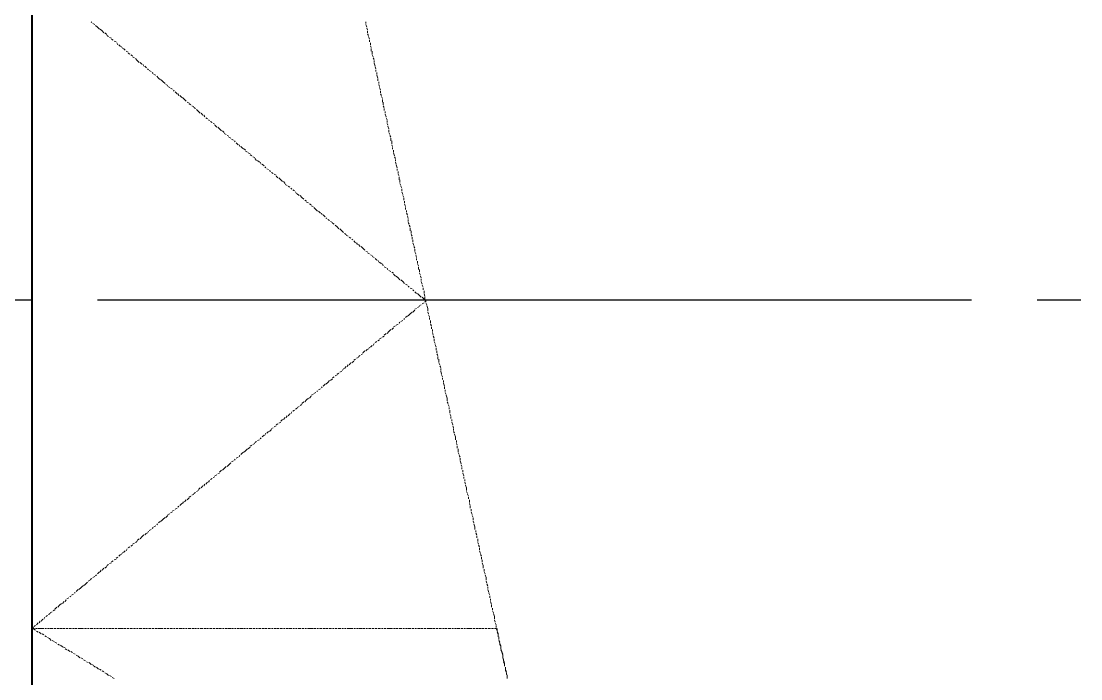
# Model space of a CAD drawing. Extents: x 0 to 604, y 0 to 420.
# Drawn here: x 78.98 to 103.23, y 224.65 to 239.7 of the extents above; entities that cross this region are included whole.
import ezdxf

# ---------------------------------------------------------------- set-up
doc = ezdxf.new("R2010")
doc.units = 0

msp = doc.modelspace()

# ---------------------------------------------------------------- linework, layer by layer
at = {"color": 7, "lineweight": 40}
msp.add_line((79.227, 262.065), (79.227, 174.561), dxfattribs=at)
at = {"lineweight": 25}
for p, q in [((79.227, 245.914), (79.227, 225.912)), ((79.227, 233.32), (78.232, 233.32)), ((100.732, 233.32), (80.73, 233.32)), ((103.23, 233.32), (102.235, 233.32))]:
    msp.add_line(p, q, dxfattribs=at)
at = {"color": 7, "lineweight": 5}
for p, q in [((79.227, 239.649), (79.227, 239.691)), ((79.227, 239.585), (79.227, 239.628)), ((79.227, 239.501), (79.227, 239.564)), ((80.581, 239.691), (80.603, 239.67)), ((80.624, 239.649), (80.666, 239.628)), ((80.687, 239.607), (80.73, 239.564)), ((80.73, 239.564), (80.772, 239.522)), ((86.868, 239.649), (86.868, 239.691)), ((86.889, 239.564), (86.868, 239.628)), ((79.227, 239.437), (79.227, 239.48)), ((79.227, 239.374), (79.227, 239.416)), ((79.227, 239.289), (79.227, 239.353)), ((80.793, 239.522), (80.835, 239.48)), ((80.835, 239.48), (80.878, 239.437)), ((80.899, 239.437), (80.941, 239.395)), ((80.941, 239.374), (80.984, 239.353)), ((81.005, 239.332), (81.047, 239.31)), ((86.91, 239.501), (86.889, 239.543)), ((86.91, 239.437), (86.91, 239.48)), ((86.931, 239.374), (86.91, 239.416)), ((86.953, 239.289), (86.931, 239.353)), ((79.227, 239.226), (79.227, 239.268)), ((79.227, 239.162), (79.227, 239.204)), ((79.227, 239.077), (79.227, 239.141)), ((79.227, 239.014), (79.227, 239.077)), ((81.047, 239.289), (81.089, 239.268)), ((81.111, 239.247), (81.153, 239.226)), ((81.174, 239.204), (81.195, 239.162)), ((81.216, 239.162), (81.259, 239.12)), ((81.28, 239.12), (81.301, 239.077)), ((81.322, 239.077), (81.365, 239.035)), ((86.953, 239.226), (86.953, 239.268)), ((86.974, 239.162), (86.974, 239.204)), ((86.995, 239.099), (86.974, 239.141)), ((86.995, 239.014), (86.995, 239.077)), ((79.227, 238.95), (79.227, 238.993)), ((79.227, 238.887), (79.227, 238.929)), ((79.227, 238.802), (79.227, 238.866)), ((81.386, 239.014), (81.428, 238.993)), ((81.428, 238.972), (81.47, 238.95)), ((81.492, 238.929), (81.534, 238.908)), ((81.534, 238.887), (81.576, 238.866)), ((81.597, 238.845), (81.64, 238.802)), ((87.016, 238.95), (87.016, 239.014)), ((87.037, 238.887), (87.016, 238.929)), ((87.058, 238.823), (87.037, 238.866)), ((79.227, 238.739), (79.227, 238.781)), ((79.227, 238.675), (79.227, 238.718)), ((79.227, 238.591), (79.227, 238.654)), ((81.64, 238.802), (81.682, 238.76)), ((81.703, 238.76), (81.746, 238.718)), ((81.767, 238.718), (81.788, 238.675)), ((81.809, 238.675), (81.851, 238.633)), ((81.873, 238.612), (81.894, 238.591)), ((87.058, 238.76), (87.058, 238.802)), ((87.08, 238.675), (87.058, 238.739)), ((87.101, 238.612), (87.08, 238.654)), ((87.101, 238.548), (87.101, 238.591)), ((79.227, 238.527), (79.227, 238.57)), ((79.227, 238.464), (79.227, 238.506)), ((79.227, 238.379), (79.227, 238.442)), ((79.227, 238.315), (79.227, 238.358)), ((81.915, 238.57), (81.957, 238.548)), ((81.978, 238.527), (82, 238.506)), ((82.021, 238.485), (82.063, 238.464)), ((82.084, 238.442), (82.127, 238.4)), ((82.127, 238.4), (82.169, 238.358)), ((82.19, 238.358), (82.232, 238.315)), ((87.122, 238.485), (87.122, 238.527)), ((87.143, 238.4), (87.122, 238.464)), ((87.143, 238.337), (87.143, 238.379)), ((79.227, 238.252), (79.227, 238.294)), ((79.227, 238.167), (79.227, 238.231)), ((79.227, 238.104), (79.227, 238.167)), ((82.232, 238.315), (82.275, 238.273)), ((82.296, 238.252), (82.338, 238.231)), ((82.338, 238.21), (82.381, 238.188)), ((82.402, 238.167), (82.444, 238.146)), ((82.465, 238.125), (82.486, 238.104)), ((87.164, 238.273), (87.164, 238.315)), ((87.185, 238.21), (87.164, 238.252)), ((87.207, 238.125), (87.185, 238.188)), ((87.207, 238.061), (87.207, 238.104)), ((79.227, 238.04), (79.227, 238.083)), ((79.227, 237.977), (79.227, 238.019)), ((79.227, 237.892), (79.227, 237.956)), ((79.227, 237.829), (79.227, 237.871)), ((82.508, 238.083), (82.55, 238.04)), ((82.571, 238.04), (82.592, 237.998)), ((82.613, 237.998), (82.656, 237.956)), ((82.677, 237.956), (82.719, 237.913)), ((82.719, 237.913), (82.762, 237.871)), ((87.228, 237.998), (87.207, 238.04)), ((87.249, 237.935), (87.228, 237.977)), ((87.249, 237.85), (87.249, 237.913)), ((79.227, 237.765), (79.227, 237.808)), ((79.227, 237.68), (79.227, 237.744)), ((79.227, 237.617), (79.227, 237.659)), ((82.783, 237.85), (82.825, 237.829)), ((82.825, 237.808), (82.867, 237.786)), ((82.889, 237.765), (82.931, 237.744)), ((82.931, 237.723), (82.973, 237.702)), ((82.994, 237.68), (83.037, 237.638)), ((83.037, 237.638), (83.079, 237.596)), ((87.27, 237.786), (87.27, 237.85)), ((87.291, 237.723), (87.27, 237.765)), ((87.291, 237.659), (87.291, 237.702)), ((87.312, 237.596), (87.312, 237.638)), ((79.227, 237.554), (79.227, 237.596)), ((79.227, 237.469), (79.227, 237.532)), ((79.227, 237.405), (79.227, 237.448)), ((79.227, 237.342), (79.227, 237.384)), ((83.1, 237.596), (83.143, 237.554)), ((83.164, 237.554), (83.185, 237.511)), ((83.206, 237.49), (83.248, 237.469)), ((83.27, 237.448), (83.291, 237.427)), ((83.312, 237.405), (83.354, 237.384)), ((87.334, 237.511), (87.312, 237.575)), ((87.355, 237.448), (87.334, 237.49)), ((87.355, 237.384), (87.355, 237.427)), ((79.227, 237.257), (79.227, 237.321)), ((79.227, 237.194), (79.227, 237.257)), ((79.227, 237.13), (79.227, 237.173)), ((83.375, 237.363), (83.418, 237.342)), ((83.418, 237.321), (83.46, 237.278)), ((83.481, 237.278), (83.524, 237.236)), ((83.524, 237.236), (83.566, 237.194)), ((83.587, 237.194), (83.629, 237.151)), ((83.629, 237.13), (83.672, 237.109)), ((87.376, 237.321), (87.355, 237.363)), ((87.397, 237.236), (87.376, 237.299)), ((87.397, 237.173), (87.397, 237.215)), ((87.418, 237.109), (87.397, 237.151)), ((79.227, 237.067), (79.227, 237.109)), ((79.227, 236.982), (79.227, 237.045)), ((79.227, 236.918), (79.227, 236.961)), ((79.227, 236.855), (79.227, 236.897)), ((83.693, 237.088), (83.735, 237.067)), ((83.735, 237.045), (83.778, 237.024)), ((83.799, 237.003), (83.841, 236.982)), ((83.862, 236.961), (83.883, 236.94)), ((83.905, 236.918), (83.947, 236.876)), ((87.439, 237.045), (87.418, 237.088)), ((87.439, 236.961), (87.439, 237.024)), ((87.461, 236.897), (87.461, 236.961)), ((79.227, 236.77), (79.227, 236.834)), ((79.227, 236.707), (79.227, 236.749)), ((79.227, 236.643), (79.227, 236.686)), ((83.968, 236.876), (83.989, 236.834)), ((84.01, 236.834), (84.053, 236.792)), ((84.074, 236.792), (84.116, 236.749)), ((84.116, 236.728), (84.159, 236.707)), ((84.18, 236.686), (84.222, 236.665)), ((87.482, 236.834), (87.461, 236.876)), ((87.482, 236.77), (87.482, 236.813)), ((87.503, 236.707), (87.503, 236.749)), ((87.524, 236.622), (87.503, 236.686)), ((79.227, 236.559), (79.227, 236.622)), ((79.227, 236.495), (79.227, 236.537)), ((79.227, 236.432), (79.227, 236.474)), ((79.227, 236.347), (79.227, 236.411)), ((84.222, 236.643), (84.264, 236.622)), ((84.286, 236.601), (84.328, 236.58)), ((84.328, 236.559), (84.37, 236.516)), ((84.391, 236.516), (84.434, 236.474)), ((84.455, 236.474), (84.476, 236.432)), ((84.497, 236.432), (84.54, 236.389)), ((87.545, 236.559), (87.524, 236.601)), ((87.545, 236.495), (87.545, 236.537)), ((87.566, 236.432), (87.545, 236.474)), ((87.588, 236.347), (87.566, 236.411)), ((79.227, 236.284), (79.227, 236.347)), ((79.227, 236.22), (79.227, 236.262)), ((79.227, 236.156), (79.227, 236.199)), ((84.561, 236.368), (84.582, 236.347)), ((84.603, 236.326), (84.645, 236.305)), ((84.667, 236.284), (84.688, 236.262)), ((84.709, 236.241), (84.751, 236.22)), ((84.772, 236.199), (84.815, 236.178)), ((87.588, 236.284), (87.588, 236.326)), ((87.609, 236.22), (87.609, 236.262)), ((87.63, 236.156), (87.609, 236.199)), ((79.227, 236.072), (79.227, 236.135)), ((79.227, 236.008), (79.227, 236.051)), ((79.227, 235.945), (79.227, 235.987)), ((79.227, 235.86), (79.227, 235.924)), ((84.815, 236.156), (84.857, 236.114)), ((84.878, 236.114), (84.921, 236.072)), ((84.921, 236.072), (84.963, 236.03)), ((84.984, 236.03), (85.026, 235.987)), ((85.026, 235.966), (85.069, 235.945)), ((85.09, 235.924), (85.132, 235.902)), ((87.63, 236.072), (87.63, 236.135)), ((87.651, 236.008), (87.651, 236.072)), ((87.672, 235.945), (87.651, 235.987)), ((87.693, 235.881), (87.672, 235.924)), ((79.227, 235.797), (79.227, 235.839)), ((79.227, 235.733), (79.227, 235.775)), ((79.227, 235.649), (79.227, 235.712)), ((85.153, 235.881), (85.175, 235.86)), ((85.196, 235.839), (85.238, 235.818)), ((85.259, 235.797), (85.28, 235.754)), ((85.302, 235.754), (85.344, 235.712)), ((85.365, 235.712), (85.407, 235.67)), ((87.693, 235.818), (87.693, 235.86)), ((87.715, 235.733), (87.693, 235.797)), ((87.736, 235.67), (87.715, 235.712)), ((79.227, 235.585), (79.227, 235.627)), ((79.227, 235.522), (79.227, 235.564)), ((79.227, 235.437), (79.227, 235.5)), ((79.227, 235.373), (79.227, 235.437)), ((85.407, 235.67), (85.45, 235.627)), ((85.471, 235.606), (85.513, 235.585)), ((85.513, 235.564), (85.556, 235.543)), ((85.577, 235.522), (85.619, 235.5)), ((85.619, 235.479), (85.661, 235.458)), ((85.683, 235.437), (85.725, 235.394)), ((87.736, 235.606), (87.736, 235.649)), ((87.757, 235.543), (87.757, 235.585)), ((87.778, 235.458), (87.757, 235.522)), ((87.778, 235.394), (87.778, 235.437)), ((79.227, 235.31), (79.227, 235.352)), ((79.227, 235.246), (79.227, 235.289)), ((79.227, 235.162), (79.227, 235.225)), ((85.725, 235.394), (85.767, 235.352)), ((85.788, 235.352), (85.831, 235.31)), ((85.852, 235.31), (85.873, 235.268)), ((85.894, 235.268), (85.937, 235.225)), ((85.958, 235.204), (85.979, 235.183)), ((87.799, 235.331), (87.799, 235.373)), ((87.82, 235.268), (87.799, 235.31)), ((87.842, 235.183), (87.82, 235.246)), ((79.227, 235.098), (79.227, 235.141)), ((79.227, 235.035), (79.227, 235.077)), ((79.227, 234.95), (79.227, 235.013)), ((86, 235.162), (86.042, 235.141)), ((86.064, 235.119), (86.106, 235.098)), ((86.106, 235.077), (86.148, 235.056)), ((86.169, 235.035), (86.212, 234.992)), ((86.212, 234.992), (86.254, 234.95)), ((86.275, 234.95), (86.318, 234.908)), ((87.842, 235.119), (87.842, 235.162)), ((87.863, 235.056), (87.842, 235.098)), ((87.884, 234.992), (87.863, 235.035)), ((87.884, 234.908), (87.884, 234.971)), ((79.227, 234.887), (79.227, 234.929)), ((79.227, 234.823), (79.227, 234.865)), ((79.227, 234.738), (79.227, 234.802)), ((79.227, 234.675), (79.227, 234.717)), ((86.318, 234.908), (86.36, 234.865)), ((86.381, 234.844), (86.423, 234.823)), ((86.423, 234.802), (86.466, 234.781)), ((86.487, 234.759), (86.529, 234.738)), ((86.55, 234.717), (86.572, 234.696)), ((87.905, 234.844), (87.905, 234.908)), ((87.926, 234.781), (87.905, 234.823)), ((87.926, 234.717), (87.926, 234.759)), ((79.227, 234.611), (79.227, 234.654)), ((79.227, 234.527), (79.227, 234.59)), ((79.227, 234.463), (79.227, 234.527)), ((86.593, 234.675), (86.635, 234.632)), ((86.656, 234.632), (86.677, 234.59)), ((86.699, 234.59), (86.741, 234.548)), ((86.762, 234.548), (86.804, 234.506)), ((86.804, 234.506), (86.847, 234.463)), ((87.947, 234.654), (87.947, 234.696)), ((87.969, 234.569), (87.947, 234.632)), ((87.99, 234.506), (87.969, 234.548)), ((87.99, 234.442), (87.99, 234.484)), ((79.227, 234.4), (79.227, 234.442)), ((79.227, 234.336), (79.227, 234.379)), ((79.227, 234.251), (79.227, 234.315)), ((79.227, 234.188), (79.227, 234.23)), ((86.868, 234.442), (86.91, 234.421)), ((86.91, 234.4), (86.953, 234.379)), ((86.974, 234.357), (87.016, 234.336)), ((87.016, 234.315), (87.058, 234.294)), ((87.08, 234.273), (87.122, 234.23)), ((87.143, 234.23), (87.164, 234.188)), ((88.011, 234.379), (87.99, 234.421)), ((88.032, 234.294), (88.011, 234.357)), ((88.032, 234.23), (88.032, 234.273)), ((79.227, 234.125), (79.227, 234.167)), ((79.227, 234.04), (79.227, 234.103)), ((79.227, 233.976), (79.227, 234.019)), ((87.185, 234.188), (87.228, 234.146)), ((87.249, 234.146), (87.27, 234.103)), ((87.291, 234.082), (87.334, 234.061)), ((87.355, 234.04), (87.376, 234.019)), ((87.397, 233.998), (87.439, 233.976)), ((88.053, 234.167), (88.053, 234.209)), ((88.074, 234.103), (88.053, 234.146)), ((88.074, 234.019), (88.074, 234.082)), ((88.096, 233.955), (88.096, 234.019)), ((79.227, 233.913), (79.227, 233.955)), ((79.227, 233.828), (79.227, 233.892)), ((79.227, 233.765), (79.227, 233.807)), ((79.227, 233.701), (79.227, 233.744)), ((87.461, 233.955), (87.503, 233.934)), ((87.503, 233.913), (87.545, 233.87)), ((87.566, 233.87), (87.609, 233.828)), ((87.609, 233.828), (87.651, 233.786)), ((87.672, 233.786), (87.715, 233.744)), ((87.715, 233.744), (87.757, 233.701)), ((88.117, 233.892), (88.096, 233.934)), ((88.138, 233.828), (88.117, 233.87)), ((88.138, 233.765), (88.138, 233.807)), ((88.159, 233.68), (88.138, 233.744)), ((79.227, 233.617), (79.227, 233.68)), ((79.227, 233.553), (79.227, 233.617)), ((79.227, 233.489), (79.227, 233.532)), ((87.778, 233.68), (87.82, 233.659)), ((87.842, 233.638), (87.863, 233.617)), ((87.884, 233.595), (87.926, 233.574)), ((87.947, 233.553), (87.969, 233.532)), ((87.99, 233.511), (88.032, 233.468)), ((88.18, 233.617), (88.159, 233.659)), ((88.18, 233.553), (88.18, 233.595)), ((88.201, 233.489), (88.201, 233.532)), ((79.227, 233.426), (79.227, 233.468)), ((79.227, 233.341), (79.227, 233.405)), ((79.227, 233.278), (79.227, 233.32)), ((79.227, 233.214), (79.227, 233.257)), ((88.053, 233.468), (88.096, 233.426)), ((88.096, 233.426), (88.138, 233.384)), ((88.159, 233.384), (88.201, 233.341)), ((88.201, 233.257), (88.159, 233.236)), ((88.223, 233.405), (88.201, 233.468)), ((88.201, 233.32), (88.244, 233.299)), ((88.223, 233.341), (88.223, 233.384)), ((88.244, 233.299), (88.223, 233.278)), ((88.244, 233.278), (88.244, 233.32)), ((88.265, 233.214), (88.244, 233.257)), ((79.227, 233.13), (79.227, 233.193)), ((79.227, 233.066), (79.227, 233.108)), ((79.227, 233.003), (79.227, 233.045)), ((87.926, 233.045), (87.884, 233.003)), ((87.99, 233.087), (87.947, 233.045)), ((88.032, 233.13), (87.99, 233.108)), ((88.096, 233.172), (88.053, 233.151)), ((88.138, 233.214), (88.096, 233.193)), ((88.286, 233.13), (88.265, 233.193)), ((88.286, 233.066), (88.286, 233.13)), ((88.307, 233.003), (88.286, 233.045)), ((79.227, 232.918), (79.227, 232.982)), ((79.227, 232.855), (79.227, 232.897)), ((79.227, 232.791), (79.227, 232.833)), ((79.227, 232.727), (79.227, 232.77)), ((87.609, 232.77), (87.566, 232.749)), ((87.651, 232.812), (87.63, 232.791)), ((87.715, 232.855), (87.672, 232.833)), ((87.757, 232.897), (87.736, 232.876)), ((87.82, 232.96), (87.778, 232.918)), ((87.884, 233.003), (87.842, 232.96)), ((88.328, 232.939), (88.307, 232.982)), ((88.328, 232.876), (88.328, 232.918)), ((88.35, 232.791), (88.35, 232.855)), ((88.371, 232.727), (88.35, 232.77)), ((79.227, 232.643), (79.227, 232.706)), ((79.227, 232.579), (79.227, 232.622)), ((79.227, 232.516), (79.227, 232.558)), ((87.334, 232.558), (87.291, 232.516)), ((87.397, 232.601), (87.355, 232.558)), ((87.439, 232.643), (87.397, 232.601)), ((87.503, 232.685), (87.461, 232.643)), ((87.545, 232.727), (87.503, 232.706)), ((88.371, 232.664), (88.371, 232.706)), ((88.392, 232.601), (88.392, 232.643)), ((88.413, 232.516), (88.392, 232.579)), ((79.227, 232.431), (79.227, 232.495)), ((79.227, 232.368), (79.227, 232.41)), ((79.227, 232.304), (79.227, 232.346)), ((79.227, 232.22), (79.227, 232.283)), ((87.016, 232.283), (86.974, 232.241)), ((87.058, 232.325), (87.037, 232.283)), ((87.122, 232.368), (87.08, 232.346)), ((87.185, 232.41), (87.143, 232.389)), ((87.228, 232.452), (87.185, 232.431)), ((87.291, 232.495), (87.249, 232.474)), ((88.434, 232.452), (88.413, 232.495)), ((88.434, 232.389), (88.434, 232.431)), ((88.455, 232.325), (88.434, 232.368)), ((88.477, 232.241), (88.455, 232.304)), ((79.227, 232.156), (79.227, 232.198)), ((79.227, 232.093), (79.227, 232.135)), ((79.227, 232.008), (79.227, 232.071)), ((86.741, 232.05), (86.699, 232.029)), ((86.804, 232.093), (86.762, 232.071)), ((86.847, 232.156), (86.804, 232.114)), ((86.91, 232.198), (86.868, 232.156)), ((86.953, 232.241), (86.931, 232.198)), ((88.477, 232.177), (88.477, 232.22)), ((88.498, 232.114), (88.498, 232.156)), ((88.519, 232.05), (88.498, 232.093)), ((79.227, 231.944), (79.227, 231.987)), ((79.227, 231.881), (79.227, 231.923)), ((79.227, 231.817), (79.227, 231.86)), ((79.227, 231.733), (79.227, 231.796)), ((86.423, 231.796), (86.381, 231.754)), ((86.466, 231.839), (86.445, 231.796)), ((86.529, 231.881), (86.487, 231.839)), ((86.593, 231.923), (86.55, 231.881)), ((86.635, 231.965), (86.593, 231.944)), ((86.699, 232.008), (86.656, 231.987)), ((88.519, 231.965), (88.519, 232.029)), ((88.54, 231.902), (88.54, 231.965)), ((88.561, 231.839), (88.54, 231.881)), ((88.582, 231.775), (88.561, 231.817)), ((79.227, 231.669), (79.227, 231.711)), ((79.227, 231.606), (79.227, 231.648)), ((79.227, 231.521), (79.227, 231.584)), ((86.148, 231.563), (86.106, 231.542)), ((86.212, 231.606), (86.169, 231.584)), ((86.254, 231.648), (86.212, 231.627)), ((86.318, 231.69), (86.275, 231.669)), ((86.36, 231.754), (86.339, 231.711)), ((88.582, 231.711), (88.582, 231.754)), ((88.604, 231.627), (88.582, 231.69)), ((88.625, 231.563), (88.604, 231.606)), ((79.227, 231.458), (79.227, 231.5)), ((79.227, 231.394), (79.227, 231.436)), ((79.227, 231.309), (79.227, 231.373)), ((85.873, 231.331), (85.852, 231.309)), ((85.937, 231.394), (85.894, 231.352)), ((86, 231.436), (85.958, 231.394)), ((86.042, 231.479), (86, 231.436)), ((86.106, 231.521), (86.064, 231.479)), ((88.625, 231.5), (88.625, 231.542)), ((88.646, 231.436), (88.646, 231.479)), ((88.667, 231.352), (88.646, 231.415)), ((88.667, 231.288), (88.667, 231.331)), ((79.227, 231.246), (79.227, 231.288)), ((79.227, 231.182), (79.227, 231.225)), ((79.227, 231.098), (79.227, 231.161)), ((79.227, 231.034), (79.227, 231.077)), ((85.556, 231.077), (85.513, 231.034)), ((85.619, 231.119), (85.577, 231.077)), ((85.661, 231.161), (85.619, 231.14)), ((85.725, 231.203), (85.683, 231.182)), ((85.767, 231.246), (85.746, 231.225)), ((85.831, 231.288), (85.788, 231.267)), ((88.688, 231.225), (88.688, 231.267)), ((88.709, 231.161), (88.688, 231.203)), ((88.731, 231.077), (88.709, 231.14)), ((88.731, 231.013), (88.731, 231.077)), ((79.227, 230.971), (79.227, 231.013)), ((79.227, 230.907), (79.227, 230.95)), ((79.227, 230.822), (79.227, 230.886)), ((85.302, 230.844), (85.259, 230.822)), ((85.344, 230.886), (85.302, 230.865)), ((85.407, 230.928), (85.365, 230.907)), ((85.45, 230.992), (85.407, 230.95)), ((85.513, 231.034), (85.471, 230.992)), ((88.752, 230.95), (88.731, 230.992)), ((88.773, 230.886), (88.752, 230.928)), ((88.773, 230.822), (88.773, 230.865)), ((79.227, 230.759), (79.227, 230.801)), ((79.227, 230.696), (79.227, 230.738)), ((79.227, 230.611), (79.227, 230.674)), ((79.227, 230.547), (79.227, 230.59)), ((84.963, 230.59), (84.921, 230.547)), ((85.026, 230.632), (84.984, 230.59)), ((85.069, 230.674), (85.048, 230.632)), ((85.132, 230.717), (85.09, 230.674)), ((85.175, 230.759), (85.153, 230.717)), ((85.238, 230.801), (85.196, 230.78)), ((88.794, 230.738), (88.794, 230.801)), ((88.815, 230.674), (88.794, 230.717)), ((88.815, 230.611), (88.815, 230.653)), ((88.836, 230.547), (88.836, 230.59)), ((79.227, 230.484), (79.227, 230.526)), ((79.227, 230.399), (79.227, 230.463)), ((79.227, 230.336), (79.227, 230.378)), ((84.709, 230.357), (84.667, 230.315)), ((84.751, 230.399), (84.709, 230.378)), ((84.815, 230.441), (84.772, 230.42)), ((84.857, 230.484), (84.815, 230.463)), ((84.921, 230.526), (84.878, 230.505)), ((88.858, 230.463), (88.836, 230.526)), ((88.879, 230.399), (88.858, 230.441)), ((88.879, 230.336), (88.879, 230.378)), ((79.227, 230.272), (79.227, 230.315)), ((79.227, 230.188), (79.227, 230.251)), ((79.227, 230.124), (79.227, 230.166)), ((79.227, 230.06), (79.227, 230.103)), ((84.434, 230.124), (84.391, 230.103)), ((84.476, 230.166), (84.455, 230.145)), ((84.54, 230.23), (84.497, 230.188)), ((84.582, 230.272), (84.561, 230.23)), ((84.645, 230.315), (84.603, 230.272)), ((88.9, 230.272), (88.879, 230.315)), ((88.921, 230.188), (88.9, 230.251)), ((88.921, 230.124), (88.921, 230.188)), ((88.942, 230.06), (88.942, 230.103)), ((79.227, 229.997), (79.227, 230.039)), ((79.227, 229.912), (79.227, 229.976)), ((79.227, 229.849), (79.227, 229.891)), ((84.116, 229.87), (84.074, 229.828)), ((84.159, 229.912), (84.116, 229.87)), ((84.222, 229.955), (84.18, 229.912)), ((84.264, 229.997), (84.222, 229.976)), ((84.328, 230.039), (84.286, 230.018)), ((84.37, 230.082), (84.328, 230.06)), ((88.963, 229.997), (88.942, 230.039)), ((88.963, 229.934), (88.963, 229.976)), ((88.985, 229.849), (88.985, 229.912)), ((79.227, 229.785), (79.227, 229.828)), ((79.227, 229.701), (79.227, 229.764)), ((79.227, 229.637), (79.227, 229.679)), ((79.227, 229.574), (79.227, 229.616)), ((83.841, 229.637), (83.799, 229.616)), ((83.883, 229.679), (83.862, 229.658)), ((83.947, 229.722), (83.905, 229.701)), ((83.989, 229.764), (83.968, 229.743)), ((84.053, 229.828), (84.01, 229.785)), ((89.006, 229.785), (88.985, 229.828)), ((89.027, 229.722), (89.006, 229.764)), ((89.027, 229.658), (89.027, 229.701)), ((89.048, 229.574), (89.027, 229.637)), ((79.227, 229.489), (79.227, 229.553)), ((79.227, 229.425), (79.227, 229.468)), ((79.227, 229.362), (79.227, 229.404)), ((83.566, 229.425), (83.524, 229.383)), ((83.629, 229.468), (83.587, 229.425)), ((83.672, 229.51), (83.629, 229.468)), ((83.735, 229.553), (83.693, 229.51)), ((83.778, 229.595), (83.735, 229.553)), ((89.069, 229.51), (89.048, 229.553)), ((89.069, 229.447), (89.069, 229.489)), ((89.09, 229.383), (89.09, 229.425)), ((79.227, 229.277), (79.227, 229.341)), ((79.227, 229.214), (79.227, 229.256)), ((79.227, 229.15), (79.227, 229.193)), ((79.227, 229.087), (79.227, 229.129)), ((83.248, 229.15), (83.206, 229.108)), ((83.291, 229.193), (83.27, 229.15)), ((83.354, 229.235), (83.312, 229.214)), ((83.418, 229.277), (83.375, 229.256)), ((83.46, 229.32), (83.418, 229.298)), ((83.524, 229.362), (83.481, 229.341)), ((89.112, 229.298), (89.09, 229.362)), ((89.112, 229.235), (89.112, 229.277)), ((89.133, 229.172), (89.133, 229.214)), ((89.154, 229.108), (89.133, 229.15)), ((79.227, 229.002), (79.227, 229.066)), ((79.227, 228.939), (79.227, 228.981)), ((79.227, 228.875), (79.227, 228.917)), ((82.973, 228.917), (82.931, 228.896)), ((83.037, 228.96), (82.994, 228.939)), ((83.079, 229.023), (83.037, 228.981)), ((83.143, 229.066), (83.1, 229.023)), ((83.185, 229.108), (83.164, 229.066)), ((89.175, 229.023), (89.154, 229.087)), ((89.175, 228.96), (89.175, 229.023)), ((89.196, 228.896), (89.175, 228.939)), ((79.227, 228.791), (79.227, 228.854)), ((79.227, 228.727), (79.227, 228.769)), ((79.227, 228.663), (79.227, 228.706)), ((82.656, 228.663), (82.613, 228.621)), ((82.698, 228.706), (82.677, 228.663)), ((82.762, 228.748), (82.719, 228.706)), ((82.825, 228.791), (82.783, 228.748)), ((82.867, 228.833), (82.825, 228.812)), ((82.931, 228.875), (82.889, 228.854)), ((89.217, 228.833), (89.196, 228.875)), ((89.217, 228.769), (89.217, 228.812)), ((89.239, 228.685), (89.239, 228.748)), ((89.26, 228.621), (89.239, 228.663)), ((79.227, 228.579), (79.227, 228.642)), ((79.227, 228.515), (79.227, 228.558)), ((79.227, 228.452), (79.227, 228.494)), ((79.227, 228.367), (79.227, 228.431)), ((82.381, 228.431), (82.338, 228.41)), ((82.444, 228.473), (82.402, 228.452)), ((82.486, 228.515), (82.444, 228.494)), ((82.55, 228.558), (82.508, 228.536)), ((82.592, 228.6), (82.571, 228.579)), ((89.26, 228.558), (89.26, 228.6)), ((89.281, 228.494), (89.281, 228.536)), ((89.302, 228.41), (89.281, 228.473)), ((79.227, 228.304), (79.227, 228.346)), ((79.227, 228.24), (79.227, 228.282)), ((79.227, 228.177), (79.227, 228.219)), ((82.105, 228.198), (82.084, 228.177)), ((82.169, 228.261), (82.127, 228.219)), ((82.232, 228.304), (82.19, 228.261)), ((82.275, 228.346), (82.232, 228.304)), ((82.338, 228.388), (82.296, 228.346)), ((89.323, 228.346), (89.302, 228.388)), ((89.323, 228.282), (89.323, 228.325)), ((89.344, 228.219), (89.323, 228.261)), ((89.366, 228.134), (89.344, 228.198)), ((79.227, 228.092), (79.227, 228.155)), ((79.227, 228.029), (79.227, 228.071)), ((79.227, 227.965), (79.227, 228.007)), ((79.227, 227.88), (79.227, 227.944)), ((81.788, 227.944), (81.746, 227.901)), ((81.851, 227.986), (81.809, 227.944)), ((81.894, 228.029), (81.873, 227.986)), ((81.957, 228.071), (81.915, 228.05)), ((82, 228.113), (81.978, 228.092)), ((82.063, 228.155), (82.021, 228.134)), ((89.366, 228.071), (89.366, 228.134)), ((89.387, 228.007), (89.387, 228.05)), ((89.408, 227.944), (89.387, 227.986)), ((89.408, 227.88), (89.408, 227.923)), ((79.227, 227.817), (79.227, 227.859)), ((79.227, 227.753), (79.227, 227.796)), ((79.227, 227.669), (79.227, 227.732)), ((81.534, 227.711), (81.492, 227.69)), ((81.576, 227.753), (81.534, 227.732)), ((81.64, 227.796), (81.597, 227.774)), ((81.682, 227.859), (81.64, 227.817)), ((81.746, 227.901), (81.703, 227.859)), ((89.429, 227.796), (89.429, 227.859)), ((89.45, 227.732), (89.429, 227.774)), ((89.471, 227.669), (89.45, 227.711)), ((79.227, 227.605), (79.227, 227.648)), ((79.227, 227.542), (79.227, 227.584)), ((79.227, 227.457), (79.227, 227.52)), ((79.227, 227.393), (79.227, 227.436)), ((81.195, 227.436), (81.153, 227.415)), ((81.259, 227.499), (81.216, 227.457)), ((81.301, 227.542), (81.28, 227.499)), ((81.365, 227.584), (81.322, 227.542)), ((81.407, 227.626), (81.386, 227.584)), ((81.47, 227.669), (81.428, 227.648)), ((89.471, 227.605), (89.471, 227.648)), ((89.493, 227.52), (89.471, 227.584)), ((89.514, 227.457), (89.493, 227.499)), ((89.514, 227.393), (89.514, 227.436)), ((79.227, 227.33), (79.227, 227.372)), ((79.227, 227.267), (79.227, 227.309)), ((79.227, 227.182), (79.227, 227.245)), ((80.941, 227.224), (80.899, 227.182)), ((80.984, 227.267), (80.941, 227.245)), ((81.047, 227.309), (81.005, 227.288)), ((81.089, 227.351), (81.047, 227.33)), ((81.153, 227.393), (81.111, 227.372)), ((89.535, 227.33), (89.535, 227.372)), ((89.556, 227.245), (89.535, 227.309)), ((89.556, 227.182), (89.556, 227.245)), ((79.227, 227.118), (79.227, 227.161)), ((79.227, 227.055), (79.227, 227.097)), ((79.227, 226.97), (79.227, 227.034)), ((79.227, 226.907), (79.227, 226.949)), ((80.603, 226.949), (80.56, 226.928)), ((80.666, 226.991), (80.624, 226.97)), ((80.708, 227.034), (80.687, 227.012)), ((80.772, 227.097), (80.73, 227.055)), ((80.814, 227.139), (80.793, 227.097)), ((80.878, 227.182), (80.835, 227.139)), ((89.577, 227.118), (89.577, 227.161)), ((89.598, 227.055), (89.577, 227.097)), ((89.62, 226.97), (89.598, 227.034)), ((89.62, 226.907), (89.62, 226.97)), ((79.227, 226.843), (79.227, 226.886)), ((79.227, 226.758), (79.227, 226.822)), ((79.227, 226.695), (79.227, 226.737)), ((80.349, 226.737), (80.306, 226.695)), ((80.391, 226.78), (80.349, 226.737)), ((80.454, 226.822), (80.412, 226.78)), ((80.497, 226.864), (80.454, 226.822)), ((80.56, 226.907), (80.518, 226.886)), ((89.641, 226.843), (89.62, 226.886)), ((89.662, 226.78), (89.641, 226.822)), ((89.662, 226.716), (89.662, 226.758)), ((79.227, 226.631), (79.227, 226.674)), ((79.227, 226.547), (79.227, 226.61)), ((79.227, 226.483), (79.227, 226.547)), ((79.227, 226.42), (79.227, 226.462)), ((80.01, 226.462), (79.989, 226.42)), ((80.073, 226.505), (80.031, 226.483)), ((80.116, 226.547), (80.095, 226.526)), ((80.179, 226.589), (80.137, 226.568)), ((80.222, 226.631), (80.2, 226.61)), ((80.285, 226.695), (80.243, 226.653)), ((89.683, 226.631), (89.662, 226.695)), ((89.704, 226.568), (89.683, 226.61)), ((89.704, 226.505), (89.704, 226.547)), ((89.725, 226.441), (89.725, 226.483)), ((79.227, 226.356), (79.227, 226.399)), ((79.227, 226.272), (79.227, 226.335)), ((79.227, 226.208), (79.227, 226.25)), ((79.756, 226.229), (79.714, 226.208)), ((79.798, 226.293), (79.756, 226.25)), ((79.862, 226.335), (79.819, 226.293)), ((79.904, 226.377), (79.862, 226.335)), ((79.968, 226.42), (79.925, 226.377)), ((89.747, 226.356), (89.725, 226.42)), ((89.747, 226.293), (89.747, 226.335)), ((89.768, 226.229), (89.768, 226.272)), ((79.227, 226.145), (79.227, 226.187)), ((79.227, 226.06), (79.227, 226.124)), ((79.227, 225.996), (79.227, 226.039)), ((79.481, 226.018), (79.438, 225.975)), ((79.523, 226.06), (79.502, 226.018)), ((79.587, 226.102), (79.544, 226.081)), ((79.65, 226.145), (79.608, 226.124)), ((79.692, 226.187), (79.65, 226.166)), ((89.789, 226.166), (89.768, 226.208)), ((89.81, 226.081), (89.789, 226.145)), ((89.81, 226.018), (89.81, 226.081)), ((89.831, 225.954), (89.81, 225.996)), ((79.227, 225.933), (79.227, 225.975)), ((79.227, 225.848), (79.227, 225.912)), ((79.269, 225.827), (79.227, 225.806)), ((79.227, 225.785), (79.227, 225.827)), ((79.227, 225.806), (79.29, 225.806)), ((79.227, 225.806), (79.269, 225.785)), ((79.227, 225.721), (79.227, 225.764)), ((79.311, 225.869), (79.269, 225.848)), ((79.269, 225.785), (79.311, 225.764)), ((79.311, 225.806), (79.354, 225.806)), ((79.375, 225.933), (79.333, 225.891)), ((79.333, 225.743), (79.375, 225.721)), ((79.375, 225.806), (79.438, 225.806)), ((79.417, 225.975), (79.396, 225.933)), ((79.438, 225.806), (79.502, 225.806)), ((79.523, 225.806), (79.565, 225.806)), ((79.587, 225.806), (79.629, 225.806)), ((79.65, 225.806), (79.714, 225.806)), ((79.735, 225.806), (79.777, 225.806)), ((79.798, 225.806), (79.841, 225.806)), ((79.862, 225.806), (79.925, 225.806)), ((79.947, 225.806), (79.989, 225.806)), ((80.01, 225.806), (80.052, 225.806)), ((80.073, 225.806), (80.137, 225.806)), ((80.158, 225.806), (80.2, 225.806)), ((80.222, 225.806), (80.264, 225.806)), ((80.285, 225.806), (80.349, 225.806)), ((80.349, 225.806), (80.412, 225.806)), ((80.433, 225.806), (80.476, 225.806)), ((80.497, 225.806), (80.539, 225.806)), ((80.56, 225.806), (80.624, 225.806)), ((80.645, 225.806), (80.687, 225.806)), ((80.708, 225.806), (80.751, 225.806)), ((80.772, 225.806), (80.835, 225.806)), ((80.857, 225.806), (80.899, 225.806)), ((80.92, 225.806), (80.962, 225.806)), ((80.984, 225.806), (81.047, 225.806)), ((81.068, 225.806), (81.111, 225.806)), ((81.132, 225.806), (81.174, 225.806)), ((81.195, 225.806), (81.259, 225.806)), ((81.259, 225.806), (81.322, 225.806)), ((81.343, 225.806), (81.386, 225.806)), ((81.407, 225.806), (81.449, 225.806)), ((81.47, 225.806), (81.534, 225.806)), ((81.555, 225.806), (81.597, 225.806)), ((81.619, 225.806), (81.661, 225.806)), ((81.682, 225.806), (81.746, 225.806)), ((81.767, 225.806), (81.809, 225.806)), ((81.83, 225.806), (81.873, 225.806)), ((81.894, 225.806), (81.957, 225.806)), ((81.978, 225.806), (82.021, 225.806)), ((82.042, 225.806), (82.084, 225.806)), ((82.105, 225.806), (82.169, 225.806)), ((82.169, 225.806), (82.232, 225.806)), ((82.254, 225.806), (82.296, 225.806)), ((82.317, 225.806), (82.359, 225.806)), ((82.381, 225.806), (82.444, 225.806)), ((82.465, 225.806), (82.508, 225.806)), ((82.529, 225.806), (82.571, 225.806)), ((82.592, 225.806), (82.656, 225.806)), ((82.677, 225.806), (82.719, 225.806)), ((82.74, 225.806), (82.783, 225.806)), ((82.804, 225.806), (82.867, 225.806)), ((82.889, 225.806), (82.931, 225.806)), ((82.952, 225.806), (82.994, 225.806)), ((83.016, 225.806), (83.058, 225.806)), ((83.079, 225.806), (83.143, 225.806)), ((83.164, 225.806), (83.206, 225.806)), ((83.227, 225.806), (83.27, 225.806)), ((83.291, 225.806), (83.354, 225.806)), ((83.375, 225.806), (83.418, 225.806)), ((83.439, 225.806), (83.481, 225.806)), ((83.502, 225.806), (83.566, 225.806)), ((83.587, 225.806), (83.629, 225.806)), ((83.651, 225.806), (83.693, 225.806)), ((83.714, 225.806), (83.778, 225.806)), ((83.799, 225.806), (83.841, 225.806)), ((83.862, 225.806), (83.905, 225.806)), ((83.926, 225.806), (83.968, 225.806)), ((83.989, 225.806), (84.053, 225.806)), ((84.074, 225.806), (84.116, 225.806)), ((84.137, 225.806), (84.18, 225.806)), ((84.201, 225.806), (84.264, 225.806)), ((84.286, 225.806), (84.328, 225.806)), ((84.349, 225.806), (84.391, 225.806)), ((84.413, 225.806), (84.476, 225.806)), ((84.497, 225.806), (84.54, 225.806)), ((84.561, 225.806), (84.603, 225.806)), ((84.624, 225.806), (84.688, 225.806)), ((84.709, 225.806), (84.751, 225.806)), ((84.772, 225.806), (84.815, 225.806)), ((84.836, 225.806), (84.878, 225.806)), ((84.899, 225.806), (84.963, 225.806)), ((84.984, 225.806), (85.026, 225.806)), ((85.048, 225.806), (85.09, 225.806)), ((85.111, 225.806), (85.175, 225.806)), ((85.196, 225.806), (85.238, 225.806)), ((85.259, 225.806), (85.302, 225.806)), ((85.323, 225.806), (85.386, 225.806)), ((85.407, 225.806), (85.45, 225.806)), ((85.471, 225.806), (85.513, 225.806)), ((85.534, 225.806), (85.598, 225.806)), ((85.598, 225.806), (85.661, 225.806)), ((85.683, 225.806), (85.725, 225.806)), ((85.746, 225.806), (85.788, 225.806)), ((85.81, 225.806), (85.873, 225.806)), ((85.894, 225.806), (85.937, 225.806)), ((85.958, 225.806), (86, 225.806)), ((86.021, 225.806), (86.085, 225.806)), ((86.106, 225.806), (86.148, 225.806)), ((86.169, 225.806), (86.212, 225.806)), ((86.233, 225.806), (86.296, 225.806)), ((86.318, 225.806), (86.36, 225.806)), ((86.381, 225.806), (86.423, 225.806)), ((86.445, 225.806), (86.508, 225.806)), ((86.508, 225.806), (86.572, 225.806)), ((86.593, 225.806), (86.635, 225.806)), ((86.656, 225.806), (86.699, 225.806)), ((86.72, 225.806), (86.783, 225.806)), ((86.804, 225.806), (86.847, 225.806)), ((86.868, 225.806), (86.91, 225.806)), ((86.931, 225.806), (86.995, 225.806)), ((87.016, 225.806), (87.058, 225.806)), ((87.08, 225.806), (87.122, 225.806)), ((87.143, 225.806), (87.207, 225.806)), ((87.228, 225.806), (87.27, 225.806)), ((87.291, 225.806), (87.334, 225.806)), ((87.355, 225.806), (87.418, 225.806)), ((87.418, 225.806), (87.482, 225.806)), ((87.503, 225.806), (87.545, 225.806)), ((87.566, 225.806), (87.609, 225.806)), ((87.63, 225.806), (87.693, 225.806)), ((87.715, 225.806), (87.757, 225.806)), ((87.778, 225.806), (87.82, 225.806)), ((87.842, 225.806), (87.905, 225.806)), ((87.926, 225.806), (87.969, 225.806)), ((87.99, 225.806), (88.032, 225.806)), ((88.053, 225.806), (88.117, 225.806)), ((88.138, 225.806), (88.18, 225.806)), ((88.201, 225.806), (88.244, 225.806)), ((88.265, 225.806), (88.328, 225.806)), ((88.328, 225.806), (88.392, 225.806)), ((88.413, 225.806), (88.455, 225.806)), ((88.477, 225.806), (88.519, 225.806)), ((88.54, 225.806), (88.604, 225.806)), ((88.625, 225.806), (88.667, 225.806)), ((88.688, 225.806), (88.731, 225.806)), ((88.752, 225.806), (88.815, 225.806)), ((88.836, 225.806), (88.879, 225.806)), ((88.9, 225.806), (88.942, 225.806)), ((88.963, 225.806), (89.027, 225.806)), ((89.048, 225.806), (89.09, 225.806)), ((89.112, 225.806), (89.154, 225.806)), ((89.175, 225.806), (89.239, 225.806)), ((89.239, 225.806), (89.302, 225.806)), ((89.323, 225.806), (89.366, 225.806)), ((89.387, 225.806), (89.429, 225.806)), ((89.45, 225.806), (89.514, 225.806)), ((89.535, 225.806), (89.577, 225.806)), ((89.598, 225.806), (89.641, 225.806)), ((89.662, 225.806), (89.725, 225.806)), ((89.747, 225.806), (89.789, 225.806)), ((89.81, 225.806), (89.852, 225.806)), ((89.852, 225.891), (89.831, 225.933)), ((89.852, 225.827), (89.852, 225.869)), ((89.874, 225.764), (89.852, 225.806)), ((89.874, 225.743), (89.874, 225.806)), ((89.895, 225.7), (89.874, 225.743)), ((79.227, 225.637), (79.227, 225.7)), ((79.227, 225.573), (79.227, 225.637)), ((79.227, 225.51), (79.227, 225.552)), ((79.396, 225.721), (79.438, 225.679)), ((79.46, 225.679), (79.502, 225.658)), ((79.523, 225.637), (79.565, 225.615)), ((79.587, 225.594), (79.629, 225.573)), ((79.629, 225.573), (79.671, 225.531)), ((79.692, 225.531), (79.735, 225.51)), ((89.895, 225.679), (89.874, 225.721)), ((89.895, 225.637), (89.895, 225.679)), ((89.895, 225.615), (89.895, 225.658)), ((89.916, 225.552), (89.916, 225.615)), ((89.916, 225.552), (89.916, 225.594)), ((89.937, 225.467), (89.916, 225.531)), ((89.937, 225.488), (89.916, 225.531)), ((79.227, 225.446), (79.227, 225.488)), ((79.227, 225.361), (79.227, 225.425)), ((79.227, 225.298), (79.227, 225.34)), ((79.227, 225.234), (79.227, 225.277)), ((79.756, 225.488), (79.798, 225.467)), ((79.819, 225.446), (79.862, 225.425)), ((79.883, 225.425), (79.925, 225.383)), ((79.925, 225.383), (79.989, 225.361)), ((79.989, 225.34), (80.031, 225.319)), ((80.052, 225.319), (80.095, 225.277)), ((80.116, 225.277), (80.158, 225.256)), ((89.937, 225.425), (89.937, 225.467)), ((89.958, 225.404), (89.937, 225.446)), ((89.958, 225.361), (89.958, 225.404)), ((89.958, 225.34), (89.958, 225.383)), ((89.979, 225.277), (89.958, 225.34)), ((89.979, 225.277), (89.958, 225.319)), ((90.001, 225.213), (89.979, 225.277)), ((90.001, 225.192), (89.979, 225.256)), ((79.227, 225.15), (79.227, 225.213)), ((79.227, 225.086), (79.227, 225.129)), ((79.227, 225.023), (79.227, 225.065)), ((80.179, 225.234), (80.222, 225.213)), ((80.243, 225.192), (80.285, 225.171)), ((80.285, 225.171), (80.327, 225.129)), ((80.349, 225.129), (80.391, 225.107)), ((80.412, 225.086), (80.454, 225.065)), ((80.476, 225.044), (80.518, 225.023)), ((80.539, 225.023), (80.581, 224.981)), ((90.001, 225.129), (90.001, 225.192)), ((90.001, 225.15), (90.001, 225.192)), ((90.022, 225.086), (90.001, 225.129)), ((90.022, 225.065), (90.022, 225.107)), ((90.043, 225.023), (90.022, 225.065)), ((90.043, 225.002), (90.022, 225.044)), ((79.227, 224.938), (79.227, 225.002)), ((79.227, 224.875), (79.227, 224.917)), ((79.227, 224.811), (79.227, 224.853)), ((79.227, 224.726), (79.227, 224.79)), ((80.603, 224.981), (80.645, 224.959)), ((80.645, 224.938), (80.687, 224.917)), ((80.708, 224.917), (80.751, 224.875)), ((80.772, 224.875), (80.814, 224.853)), ((80.835, 224.832), (80.878, 224.811)), ((80.899, 224.79), (80.941, 224.769)), ((80.941, 224.769), (80.984, 224.726)), ((90.043, 224.938), (90.043, 225.002)), ((90.043, 224.938), (90.043, 224.981)), ((90.064, 224.853), (90.064, 224.917)), ((90.064, 224.875), (90.064, 224.917)), ((90.085, 224.811), (90.064, 224.853)), ((90.085, 224.79), (90.064, 224.832)), ((90.085, 224.748), (90.085, 224.79)), ((90.106, 224.726), (90.085, 224.769)), ((79.227, 224.663), (79.227, 224.726)), ((81.005, 224.726), (81.047, 224.705)), ((81.068, 224.684), (81.111, 224.663)), ((90.106, 224.663), (90.106, 224.726)), ((90.106, 224.663), (90.106, 224.705))]:
    msp.add_line(p, q, dxfattribs=at)

doc.saveas('drawing.dxf')
